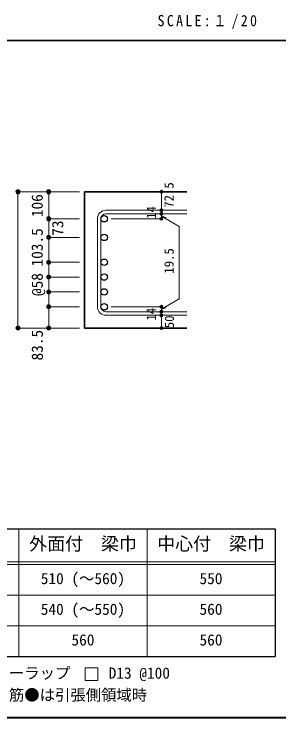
# Model space of a CAD drawing. Units: millimetres at full size, sheet at 1:20; details may follow other scales. Extents: x -3982 to 3969, y -2797 to 2801.
# Drawn here: x 1388 to 2422, y -2797 to -45 of the extents above; entities that cross this region are included whole.
import ezdxf
from ezdxf.enums import TextEntityAlignment as Align

# ---------------------------------------------------------------- set-up
doc = ezdxf.new("R2010")
doc.units = ezdxf.units.MM
doc.header["$LTSCALE"] = 20
doc.header["$PDMODE"] = 32
doc.header["$PDSIZE"] = 12
for name, color, linetype, lineweight in [('6-1_躯体線', 2, 'Continuous', 35), ('6-5_梁主筋', 7, 'Continuous', 18), ('6-6_S.T.P.', 7, 'Continuous', 18), ('6-7_文字', 7, 'Continuous', 18), ('6-D_寸法', 4, 'Continuous', 9), ('6-E_枠', 7, 'Continuous', 18), ('F-0_枠', 6, 'Continuous', 40)]:
    doc.layers.add(name, color=color, linetype=linetype, lineweight=lineweight)
doc.styles.add('ＭＳ ゴシック', font='')
doc.styles.get('ＭＳ ゴシック').set_extended_font_data('MS Gothic')

msp = doc.modelspace()

# ---------------------------------------------------------------- linework, layer by layer
at = {"layer": '6-1_躯体線'}
for p, q in [((1662.96, -739.67), (2062.96, -739.67)), ((1662.96, -739.67), (1662.96, -1272.67)), ((1662.96, -1272.67), (2062.96, -1272.67))]:
    msp.add_line(p, q, dxfattribs=at)
at = {"layer": '6-5_梁主筋', "color": 3, "lineweight": 25}
for centre in [(1739.46, -845.22), (1739.46, -918.17), (1739.46, -1015.17), (1739.46, -1073.17), (1739.46, -1131.17), (1739.46, -1189.17)]:
    msp.add_circle(centre, 12.5, dxfattribs=at)
at = {"layer": '6-6_S.T.P.'}
for p, q in [((1746.46, -811.72), (2062.96, -811.72)), ((1712.96, -845.22), (1712.96, -1189.17)), ((1726.96, -845.22), (1726.96, -1189.17)), ((1746.46, -825.72), (2062.96, -825.72)), ((1746.46, -1208.67), (2062.96, -1208.67)), ((1746.46, -1222.67), (2062.96, -1222.67))]:
    msp.add_line(p, q, dxfattribs=at)
for centre, radius, start, end in [((1746.46, -845.22), 33.5, 90, 180), ((1746.46, -845.22), 19.5, 90, 180), ((1746.46, -1189.17), 33.5, 180, 270), ((1746.46, -1189.17), 19.5, 180, 270)]:
    msp.add_arc(centre, radius, start, end, dxfattribs=at)
at = {"layer": '6-7_文字'}
msp.add_lwpolyline([(1664.94, -2650.39), (1714.94, -2650.39), (1714.94, -2600.39), (1664.94, -2600.39)], close=True, dxfattribs=at)
at = {"layer": '6-D_寸法'}
for p, q in [((1402.96, -739.67), (1402.96, -1272.67)), ((1522.96, -739.67), (1522.96, -845.22)), ((1962.96, -811.15), (1962.96, -739.67)), ((1962.96, -825.72), (1962.96, -811.72)), ((1522.96, -845.22), (1642.96, -845.22)), ((1962.96, -845.22), (1766.87, -845.22)), ((1962.96, -834.9), (2033.02, -875.35)), ((1962.96, -834.9), (1982.28, -840.07)), ((2033.02, -875.35), (2033.02, -1158.47)), ((1522.96, -918.17), (1642.96, -918.17)), ((1522.96, -1015.17), (1642.96, -1015.17)), ((1522.96, -1015.17), (1522.96, -1073.17)), ((1522.96, -1073.17), (1642.96, -1073.17)), ((1522.96, -1131.17), (1642.96, -1131.17)), ((1962.96, -1198.92), (2033.02, -1158.47)), ((1522.96, -1189.17), (1642.96, -1189.17)), ((1522.96, -1272.67), (1522.96, -1189.17)), ((1962.96, -1189.17), (1766.87, -1189.17)), ((1962.96, -1208.67), (1962.96, -1189.17)), ((1962.96, -1198.92), (1982.28, -1193.75)), ((1962.96, -1222.67), (1962.96, -1208.67)), ((1962.96, -1272.67), (1962.96, -1222.67)), ((1402.96, -1272.67), (1512.82, -1272.67)), ((1402.96, -1272.67), (1522.96, -1272.67)), ((1522.96, -1272.67), (1642.96, -1272.67))]:
    msp.add_line(p, q, dxfattribs=at)
for points in [[(1402.96, -739.67), (1522.96, -739.67), (1642.96, -739.67)], [(1962.96, -825.15), (1962.96, -845.22), (1962.96, -825.15)], [(1522.96, -845.22), (1522.96, -918.17), (1522.96, -1015.17)], [(1522.96, -1073.17), (1522.96, -1131.17), (1522.96, -1189.17)]]:
    msp.add_lwpolyline(points, dxfattribs=at)
for centre, radius in [((1402.96, -739.67), 8), ((1402.96, -739.67), 7.2), ((1402.96, -739.67), 6.4), ((1402.96, -739.67), 5.6), ((1402.96, -739.67), 4.8), ((1402.96, -739.67), 4), ((1402.96, -739.67), 3.2), ((1402.96, -739.67), 2.4), ((1402.96, -739.67), 1.6), ((1402.96, -739.67), 0.8), ((1522.96, -739.67), 8), ((1522.96, -739.67), 7.2), ((1522.96, -739.67), 6.4), ((1522.96, -739.67), 5.6), ((1522.96, -739.67), 4.8), ((1522.96, -739.67), 4), ((1522.96, -739.67), 3.2), ((1522.96, -739.67), 2.4), ((1522.96, -739.67), 1.6), ((1522.96, -739.67), 0.8), ((1962.96, -739.67), 4), ((1962.96, -739.67), 3.6), ((1962.96, -739.67), 3.2), ((1962.96, -739.67), 2.8), ((1962.96, -739.67), 2.4), ((1962.96, -739.67), 2), ((1962.96, -739.67), 1.6), ((1962.96, -739.67), 1.2), ((1962.96, -739.67), 0.8), ((1962.96, -739.67), 0.4), ((1962.96, -811.72), 4), ((1962.96, -825.72), 4), ((1962.96, -811.72), 3.6), ((1962.96, -825.72), 3.6), ((1962.96, -811.72), 3.2), ((1962.96, -825.72), 3.2), ((1962.96, -811.72), 2.8), ((1962.96, -825.72), 2.8), ((1962.96, -811.72), 2.4), ((1962.96, -825.72), 2.4), ((1962.96, -811.72), 2), ((1962.96, -825.72), 2), ((1962.96, -811.72), 1.6), ((1962.96, -825.72), 1.6), ((1962.96, -811.72), 1.2), ((1962.96, -825.72), 1.2), ((1962.96, -811.72), 0.8), ((1962.96, -825.72), 0.8), ((1962.96, -811.72), 0.4), ((1962.96, -825.72), 0.4), ((1522.96, -845.22), 8), ((1522.96, -845.22), 7.2), ((1522.96, -845.22), 6.4), ((1522.96, -845.22), 5.6), ((1522.96, -845.22), 4.8), ((1522.96, -845.22), 4), ((1522.96, -845.22), 3.2), ((1522.96, -845.22), 2.4), ((1522.96, -845.22), 1.6), ((1522.96, -845.22), 0.8), ((1962.96, -845.22), 4), ((1962.96, -845.22), 3.6), ((1962.96, -845.22), 3.2), ((1962.96, -845.22), 2.8), ((1962.96, -845.22), 2.4), ((1962.96, -845.22), 2), ((1962.96, -845.22), 1.6), ((1962.96, -845.22), 1.2), ((1962.96, -845.22), 0.8), ((1962.96, -845.22), 0.4), ((1522.96, -918.17), 8), ((1522.96, -918.17), 7.2), ((1522.96, -918.17), 6.4), ((1522.96, -918.17), 5.6), ((1522.96, -918.17), 4.8), ((1522.96, -918.17), 4), ((1522.96, -918.17), 3.2), ((1522.96, -918.17), 2.4), ((1522.96, -918.17), 1.6), ((1522.96, -918.17), 0.8), ((1522.96, -1015.17), 8), ((1522.96, -1015.17), 7.2), ((1522.96, -1015.17), 6.4), ((1522.96, -1015.17), 5.6), ((1522.96, -1015.17), 4.8), ((1522.96, -1015.17), 4), ((1522.96, -1015.17), 3.2), ((1522.96, -1015.17), 2.4), ((1522.96, -1015.17), 1.6), ((1522.96, -1015.17), 0.8), ((1522.96, -1073.17), 8), ((1522.96, -1073.17), 7.2), ((1522.96, -1073.17), 6.4), ((1522.96, -1073.17), 5.6), ((1522.96, -1073.17), 4.8), ((1522.96, -1073.17), 4), ((1522.96, -1073.17), 3.2), ((1522.96, -1073.17), 2.4), ((1522.96, -1073.17), 1.6), ((1522.96, -1073.17), 0.8), ((1522.96, -1131.17), 8), ((1522.96, -1131.17), 7.2), ((1522.96, -1131.17), 6.4), ((1522.96, -1131.17), 5.6), ((1522.96, -1131.17), 4.8), ((1522.96, -1131.17), 4), ((1522.96, -1131.17), 3.2), ((1522.96, -1131.17), 2.4), ((1522.96, -1131.17), 1.6), ((1522.96, -1131.17), 0.8), ((1522.96, -1189.17), 8), ((1522.96, -1189.17), 7.2), ((1522.96, -1189.17), 6.4), ((1522.96, -1189.17), 5.6), ((1522.96, -1189.17), 4.8), ((1522.96, -1189.17), 4), ((1522.96, -1189.17), 3.2), ((1522.96, -1189.17), 2.4), ((1522.96, -1189.17), 1.6), ((1522.96, -1189.17), 0.8), ((1962.96, -1189.17), 4), ((1962.96, -1208.67), 4), ((1962.96, -1189.17), 3.6), ((1962.96, -1208.67), 3.6), ((1962.96, -1189.17), 3.2), ((1962.96, -1208.67), 3.2), ((1962.96, -1189.17), 2.8), ((1962.96, -1208.67), 2.8), ((1962.96, -1189.17), 2.4), ((1962.96, -1208.67), 2.4), ((1962.96, -1189.17), 2), ((1962.96, -1208.67), 2), ((1962.96, -1189.17), 1.6), ((1962.96, -1208.67), 1.6), ((1962.96, -1189.17), 1.2), ((1962.96, -1208.67), 1.2), ((1962.96, -1189.17), 0.8), ((1962.96, -1208.67), 0.8), ((1962.96, -1189.17), 0.4), ((1962.96, -1208.67), 0.4), ((1962.96, -1222.67), 4), ((1962.96, -1222.67), 3.6), ((1962.96, -1222.67), 3.2), ((1962.96, -1222.67), 2.8), ((1962.96, -1222.67), 2.4), ((1962.96, -1222.67), 2), ((1962.96, -1222.67), 1.6), ((1962.96, -1222.67), 1.2), ((1962.96, -1222.67), 0.8), ((1962.96, -1222.67), 0.4), ((1402.96, -1272.67), 8), ((1402.96, -1272.67), 7.2), ((1522.96, -1272.67), 8), ((1522.96, -1272.67), 7.2), ((1402.96, -1272.67), 6.4), ((1402.96, -1272.67), 5.6), ((1402.96, -1272.67), 4.8), ((1402.96, -1272.67), 4), ((1402.96, -1272.67), 3.2), ((1402.96, -1272.67), 2.4), ((1402.96, -1272.67), 1.6), ((1402.96, -1272.67), 0.8), ((1522.96, -1272.67), 6.4), ((1522.96, -1272.67), 5.6), ((1522.96, -1272.67), 4.8), ((1522.96, -1272.67), 4), ((1522.96, -1272.67), 3.2), ((1522.96, -1272.67), 2.4), ((1522.96, -1272.67), 1.6), ((1522.96, -1272.67), 0.8), ((1962.96, -1272.67), 4), ((1962.96, -1272.67), 3.6), ((1962.96, -1272.67), 3.2), ((1962.96, -1272.67), 2.8), ((1962.96, -1272.67), 2.4), ((1962.96, -1272.67), 2), ((1962.96, -1272.67), 1.6), ((1962.96, -1272.67), 1.2), ((1962.96, -1272.67), 0.8), ((1962.96, -1272.67), 0.4)]:
    msp.add_circle(centre, radius, dxfattribs=at)
at = {"layer": '6-D_寸法', "color": 7}
for p in [(1402.96, -739.67), (1522.96, -739.67), (1962.96, -739.67), (1962.96, -811.72), (1962.96, -825.72), (1522.96, -845.22), (1962.96, -845.22), (1522.96, -918.17), (1522.96, -1015.17), (1522.96, -1073.17), (1522.96, -1131.17), (1522.96, -1189.17), (1962.96, -1189.17), (1962.96, -1208.67), (1962.96, -1222.67), (1402.96, -1272.67), (1522.96, -1272.67), (1962.96, -1272.67)]:
    msp.add_point(p, dxfattribs=at)
at = {"layer": '6-E_枠', "color": 3, "lineweight": 25}
for p, q in [((965.14, -2056.95), (2406.83, -2056.95)), ((2406.83, -2056.95), (2406.83, -2556.95)), ((965.14, -2556.95), (2406.83, -2556.95))]:
    msp.add_line(p, q, dxfattribs=at)
at = {"layer": '6-E_枠'}
for p, q in [((1406.83, -2056.95), (1406.83, -2556.95)), ((1906.83, -2056.95), (1906.83, -2556.95)), ((965.14, -2186.95), (2406.83, -2186.95)), ((965.14, -2196.95), (2406.83, -2196.95)), ((965.14, -2316.95), (2406.83, -2316.95)), ((965.14, -2436.95), (2406.83, -2436.95))]:
    msp.add_line(p, q, dxfattribs=at)
at = {"layer": 'F-0_枠', "color": 2, "lineweight": 35}
msp.add_line((-3981.92, -148.03), (2482.4, -148.03), dxfattribs=at)
at = {"layer": 'F-0_枠'}
msp.add_line((3969.4, -2796.83), (-3981.92, -2796.83), dxfattribs=at)

# ---------------------------------------------------------------- texts
at = {"layer": '6-7_文字', "color": 2, "style": 'ＭＳ ゴシック'}
for s, p in [('外面付\u3000梁巾', (1446.83, -2156.95)), ('中心付\u3000梁巾', (1946.83, -2156.95))]:
    msp.add_text(s, height=51.32, dxfattribs=at).set_placement(p, align=Align.BOTTOM_LEFT)
at = {"layer": '6-7_文字', "style": 'ＭＳ ゴシック'}
for s, p in [('510 (～560)', (1491.83, -2286.95)), ('550', (2111.83, -2286.95)), ('540 (～550)', (1491.83, -2406.95)), ('560', (2111.83, -2406.95)), ('560', (1611.83, -2526.95)), ('560', (2111.83, -2526.95)), ('※ 基礎梁スターラップ     D13 @100', (977.51, -2656.67)), ('※ 柱型立上り筋●は引張側領域時', (977.51, -2742.34))]:
    msp.add_text(s, height=43.99, dxfattribs=at).set_placement(p, align=Align.BOTTOM_LEFT)
at = {"layer": '6-7_文字', "color": 2, "insert": (1948.17, -103.03), "char_height": 43.99, "attachment_point": 7, "style": 'ＭＳ ゴシック'}
msp.add_mtext('\\T1.34;\\W0.9;SCALE:１/20', dxfattribs=at)
at = {"layer": '6-D_寸法', "style": 'ＭＳ ゴシック'}
for s, height, p in [('72.5', 36.66, (2021.77, -802.23)), ('106', 43.99, (1512.96, -838.74)), ('14', 36.66, (1952.96, -845.61)), ('73', 43.99, (1592.96, -911.7)), ('103.5', 43.99, (1512.96, -1031.78)), ('19.5', 36.66, (2021.94, -1059.91)), ('@58', 43.99, (1512.96, -1147.17)), ('14', 36.66, (1952.56, -1243.36)), ('50', 36.66, (2023.12, -1273.07)), ('83.5', 43.99, (1513.27, -1399.16))]:
    msp.add_text(s, height=height, rotation=90, dxfattribs=at).set_placement(p, align=Align.BOTTOM_LEFT)

doc.saveas('drawing.dxf')
